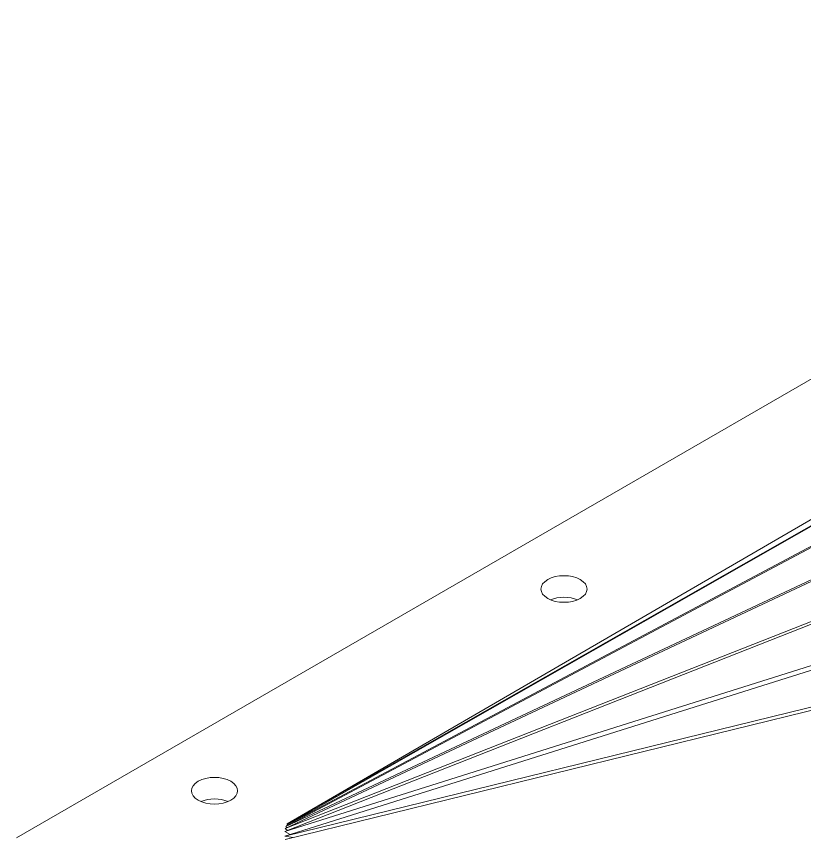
# Model space of a CAD drawing. Header units: inches. Extents: x -350577 to -266477, y -437959 to -377535.
# Drawn here: x -270624.6 to -270385.4, y -410671.5 to -410422.2 of the extents above; entities that cross this region are included whole.
import ezdxf

# ---------------------------------------------------------------- set-up
doc = ezdxf.new("R2010")
doc.units = ezdxf.units.IN
doc.header["$MEASUREMENT"] = 0
doc.layers.add('ORGINAL (itatec)', color=3, linetype='Continuous', lineweight=9)

msp = doc.modelspace()

# ---------------------------------------------------------------- linework, layer by layer
at = {"layer": 'ORGINAL (itatec)', "extrusion": (-5.55112e-17, 0.816497, 0.57735)}
for p, q in [((-270192.71, -410422.18), (-270624.63, -410671.55)), ((-270209.59, -410473.77), (-270542.44, -410667.34)), ((-270209.59, -410477.96), (-270542.68, -410667.68)), ((-270542.44, -410667.34), (-270209.59, -410477.76)), ((-270209.57, -410490.94), (-270542.88, -410668.13)), ((-270542.68, -410667.68), (-270209.58, -410490.6)), ((-270206.62, -410510.59), (-270543.06, -410668.74)), ((-270542.88, -410668.13), (-270206.75, -410510.12)), ((-270196.81, -410533.24), (-270543.21, -410669.64)), ((-270543.06, -410668.74), (-270197.22, -410532.56)), ((-270178.82, -410556.26), (-270543.22, -410671.05)), ((-270543.21, -410669.64), (-270179.87, -410555.18)), ((-270543.22, -410671.05), (-270155.24, -410575.95)), ((-270543.09, -410672.04), (-270154.14, -410576.7)), ((-270533.18, -410661.96), (-270542.28, -410667.22)), ((-270542.39, -410669.32), (-270543.06, -410668.74)), ((-270542.55, -410668.5), (-270542.88, -410668.13)), ((-270542.5, -410667.93), (-270542.68, -410667.68)), ((-270542.35, -410667.49), (-270542.44, -410667.34)), ((-270542.27, -410667.24), (-270542.28, -410667.22)), ((-270540.6, -410671.43), (-270543.22, -410671.05)), ((-270541.59, -410670.54), (-270543.21, -410669.64))]:
    msp.add_line(p, q, dxfattribs=at)
at = {"layer": 'ORGINAL (itatec)'}
for centre in [(-270458.46, -410596.02), (-270564.53, -410657.26)]:
    msp.add_ellipse(centre, major_axis=(7, 0), ratio=0.57735, start_param=-5.497787, end_param=0.785398, dxfattribs=at)
at = {"layer": 'ORGINAL (itatec)', "extrusion": (-4.35727e-18, -5.55112e-17, -1)}
for centre in [(-270458.46, -410602.56), (-270564.53, -410663.79)]:
    msp.add_ellipse(centre, major_axis=(7, 0), ratio=0.57735, start_param=-2.200636, end_param=-0.940957, dxfattribs=at)

doc.saveas('drawing.dxf')
